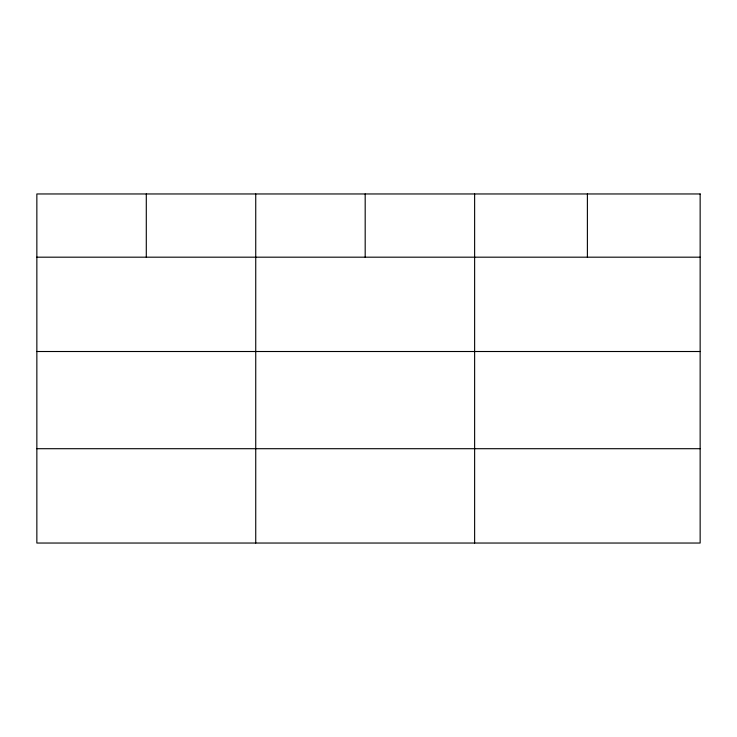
<?xml version="1.0" encoding="UTF-8"?>
<svg xmlns="http://www.w3.org/2000/svg" width="737" height="737" viewBox="0 0 737 737"><rect width="100%" height="100%" fill="white"/><g stroke="black" fill="none" stroke-linecap="round" stroke-linejoin="round"><path stroke-width="1.11" d="M36.85 257.185L700.15 257.185M36.85 351.512L700.15 351.512M36.85 448.704L700.15 448.704M587.389 193.96L587.389 257.185M474.628 193.96L474.628 543.04M365.183 193.96L365.183 257.185M255.739 193.96L255.739 543.04M146.294 193.96L146.294 257.185M700.15 193.96L36.85 193.96L36.85 543.04L700.15 543.04L700.15 193.96"/></g></svg>
